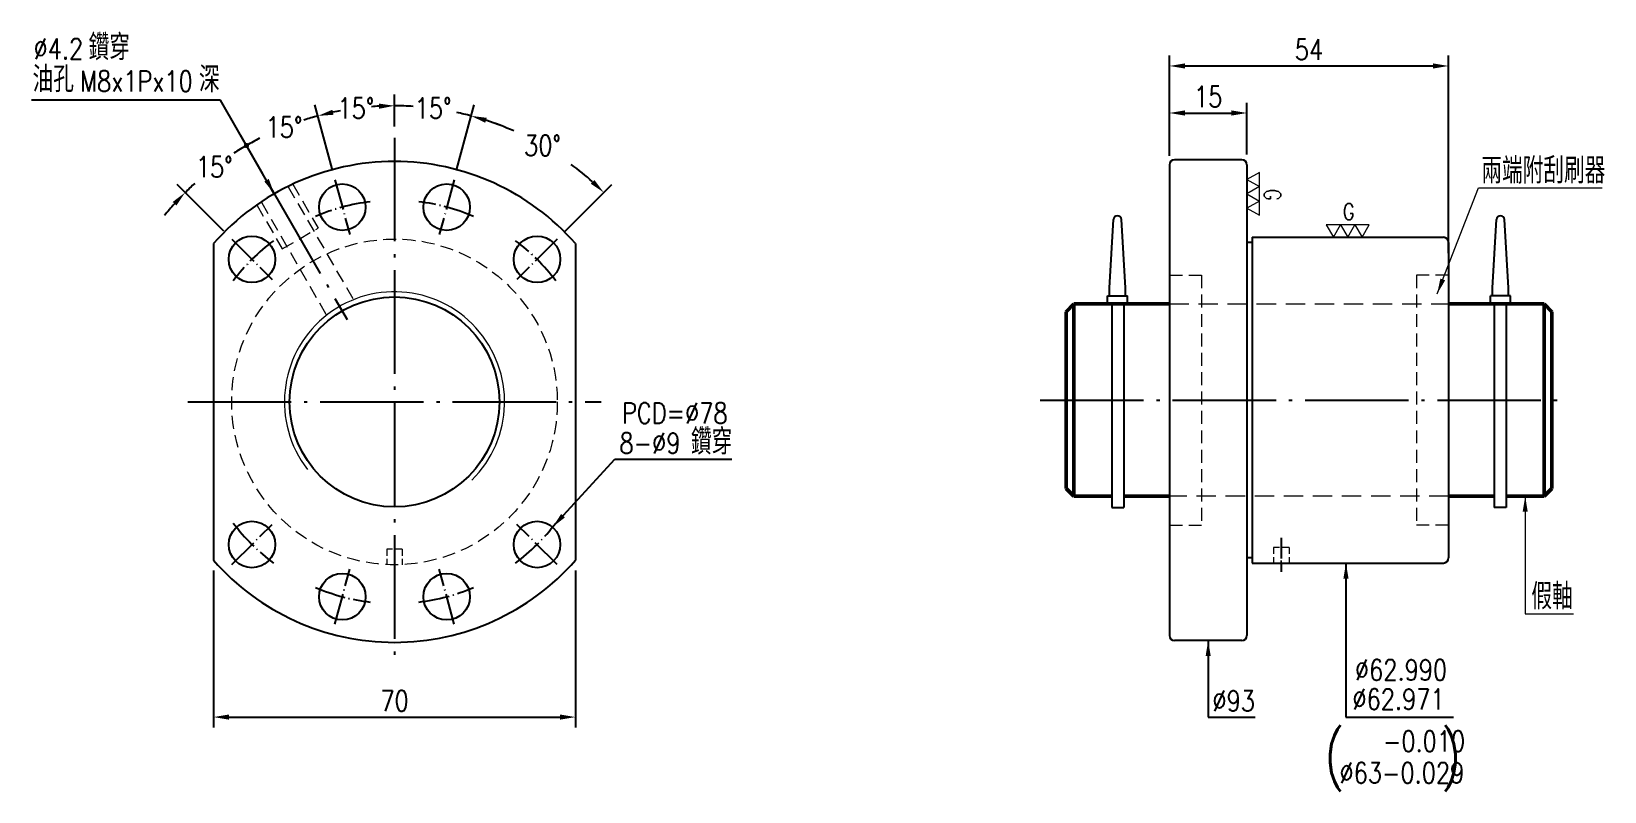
# Model space of a CAD drawing. Header units: millimetres. Extents: x 2703 to 3008, y 349 to 496.
import ezdxf
from ezdxf.enums import TextEntityAlignment as Align

# ---------------------------------------------------------------- set-up
doc = ezdxf.new("R2010")
doc.units = ezdxf.units.MM
doc.header["$LTSCALE"] = 10
doc.linetypes.add('C', pattern=[2.5625, 2, -0.25, 0.0625, -0.25])
doc.linetypes.add('HIDDEN', pattern=[0.375, 0.25, -0.125])
doc.layers.get('0').update_dxf_attribs({"linetype": 'CONTINUOUS'})
doc.layers.get('DEFPOINTS').update_dxf_attribs({"linetype": 'CONTINUOUS'})
for name, color, linetype, lineweight in [('03', 6, 'CONTINUOUS', 15), ('04', 4, 'CONTINUOUS', 5), ('05', 5, 'HIDDEN', 9), ('3', 4, 'CONTINUOUS', 15), ('AM_0', 7, 'CONTINUOUS', 50)]:
    doc.layers.add(name, color=color, linetype=linetype, lineweight=lineweight)
doc.layers.add('C', color=5, linetype='C')
doc.styles.add('SIMPLEX', font='SIMPLEX.shx', dxfattribs={"width": 0.8, "height": 4, "bigfont": 'chineset.shx'})
doc.dimstyles.new('STANDARD$0', dxfattribs={"dimscale": 0, "dimtxt": 4, "dimasz": 3, "dimexe": 2, "dimexo": 2, "dimgap": 1.7, "dimtad": 1, "dimdec": 3, "dimrnd": 0.0005, "dimdsep": 46, "dimtxsty": 'SIMPLEX', "dimcen": 0.09, "dimclrd": 6, "dimclre": 6, "dimclrt": 3, "dimadec": 1, "dimazin": 2, "dimtp": -0.1, "dimtm": 0.2, "dimtfac": 1, "dimtdec": 3, "dimtmove": 2, "dimatfit": 3, "dimfxl": 0, "dimtvp": 0.790698, "dimarcsym": 0})
doc.dimstyles.new('STANDARD$2', dxfattribs={"dimscale": 0, "dimtxt": 4, "dimasz": 3, "dimexe": 2.2, "dimexo": 2.2, "dimgap": 2.2, "dimtad": 0, "dimtih": 1, "dimtoh": 1, "dimdec": 3, "dimrnd": 0.0005, "dimdsep": 46, "dimtxsty": 'SIMPLEX', "dimcen": 0.09, "dimclrd": 6, "dimclre": 6, "dimclrt": 3, "dimadec": 1, "dimazin": 2, "dimtp": -0.1, "dimtm": 0.2, "dimtfac": 1, "dimtdec": 3, "dimtmove": 2, "dimatfit": 3, "dimfxl": 0, "dimtvp": 0.790698, "dimlwd": -1, "dimlwe": -1, "dimarcsym": 0})
doc.dimstyles.new('STANDARD$7', dxfattribs={"dimscale": 0, "dimtxt": 4, "dimasz": 3, "dimexe": 1.2, "dimexo": 1.2, "dimgap": 1.2, "dimtad": 1, "dimdec": 3, "dimrnd": 0.0005, "dimdsep": 46, "dimtxsty": 'SIMPLEX', "dimcen": 0.09, "dimclrd": 6, "dimclre": 6, "dimclrt": 3, "dimadec": 1, "dimazin": 2, "dimtp": -0.1, "dimtm": 0.2, "dimtfac": 1, "dimtdec": 3, "dimtmove": 2, "dimatfit": 3, "dimfxl": 0, "dimtvp": 0.790698, "dimlwd": -1, "dimlwe": -1, "dimarcsym": 0})

# ---------------------------------------------------------------- blocks, each defined once
blk = doc.blocks.new('研磨加工')
at = {"layer": '3'}
for points in [[(-0.58, 1), (-1.73, 1), (-1.15, 0)], [(0.58, 1), (-0.58, 1), (0, 0)], [(1.73, 1), (0.58, 1), (1.15, 0)]]:
    blk.add_lwpolyline(points, close=True, dxfattribs=at)
at = {"layer": '3', "style": 'SIMPLEX', "width": 0.8}
blk.add_text('G', height=1.32, dxfattribs=at).set_placement((-0.4, 2.06), align=Align.MIDDLE_LEFT)
blk = doc.blocks.new('*D55')
at = {"color": 6, "lineweight": -2}
for p, q in [((2923.46, 472.11), (2923.46, 491.49)), ((2977.46, 453.26), (2977.46, 491.49)), ((2926.46, 489.49), (2974.46, 489.49))]:
    blk.add_line(p, q, dxfattribs=at)
at = {"color": 6}
for points in [[(2926.46, 489.99), (2926.46, 488.99), (2923.46, 489.49)], [(2974.46, 489.99), (2974.46, 488.99), (2977.46, 489.49)]]:
    blk.add_solid(points, dxfattribs=at)
at = {"layer": 'DEFPOINTS', "color": 0}
for p in [(2977.46, 489.49), (2923.46, 470.11), (2977.46, 451.26)]:
    blk.add_point(p, dxfattribs=at)
at = {"color": 3, "insert": (2950.46, 492.65), "char_height": 4, "attachment_point": 5, "style": 'SIMPLEX'}
blk.add_mtext('54', dxfattribs=at)
blk = doc.blocks.new('*D57')
at = {"color": 6}
for p, q in [((2785.63, 469.62), (2788.93, 481.96)), ((2806.56, 457.54), (2815.6, 466.57))]:
    blk.add_line(p, q, dxfattribs=at)
for start, end in [(66.2308, 71.9984), (48.0016, 53.3485)]:
    blk.add_arc((2773.54, 424.51), 57.27, start, end, dxfattribs=at)
for points in [[(2791.1, 478.5), (2791.38, 479.46), (2788.37, 479.83)], [(2812.21, 467.44), (2811.52, 466.71), (2814.04, 465.01)]]:
    blk.add_solid(points, dxfattribs=at)
at = {"layer": 'DEFPOINTS', "color": 0}
for p in [(2806.39, 471.43), (2785.06, 467.5), (2782.21, 456.87), (2805.01, 455.98), (2797.23, 448.2)]:
    blk.add_point(p, dxfattribs=at)
at = {"color": 3, "insert": (2802.18, 474.11), "char_height": 4, "attachment_point": 5, "style": 'SIMPLEX'}
blk.add_mtext('30°', dxfattribs=at)
blk = doc.blocks.new('*D58')
at = {"color": 6}
for p, q in [((2773.54, 477.79), (2773.54, 483.99)), ((2785.63, 469.62), (2788.93, 481.96))]:
    blk.add_line(p, q, dxfattribs=at)
for start, end in [(93.0016, 94.4568), (86.4069, 90), (75, 77.8447), (68.9969, 71.9984)]:
    blk.add_arc((2773.54, 424.51), 57.27, start, end, dxfattribs=at)
for points in [[(2770.53, 482.21), (2770.56, 481.21), (2773.54, 481.79)], [(2791.1, 478.5), (2791.38, 479.46), (2788.37, 479.83)]]:
    blk.add_solid(points, dxfattribs=at)
at = {"layer": 'DEFPOINTS', "color": 0}
for p in [(2783.49, 480.92), (2773.54, 475.59), (2785.06, 467.5), (2782.21, 456.87), (2773.54, 374.12)]:
    blk.add_point(p, dxfattribs=at)
at = {"color": 3, "insert": (2781.02, 481.3), "char_height": 4, "attachment_point": 5, "style": 'SIMPLEX'}
blk.add_mtext('15°', dxfattribs=at)
blk = doc.blocks.new('*D59')
at = {"color": 6}
for p, q in [((2773.54, 477.79), (2773.54, 483.99)), ((2761.45, 469.62), (2758.15, 481.96))]:
    blk.add_line(p, q, dxfattribs=at)
at = {"layer": 'DEFPOINTS', "color": 0}
for p in [(2768.55, 481.57), (2773.54, 475.59), (2762.02, 467.5), (2764.87, 456.87), (2773.54, 374.12)]:
    blk.add_point(p, dxfattribs=at)
at = {"color": 3, "insert": (2766.07, 481.3), "char_height": 4, "attachment_point": 5, "style": 'SIMPLEX'}
blk.add_mtext('15°', dxfattribs=at)
blk = doc.blocks.new('*D60')
at = {"color": 6}
for p, q in [((2761.45, 469.62), (2758.15, 481.96)), ((2748.09, 468.6), (2743.81, 476.02))]:
    blk.add_line(p, q, dxfattribs=at)
for start, end in [(105, 107.8022), (100.5227, 101.9984), (117.0979, 120)]:
    blk.add_arc((2773.54, 424.51), 57.27, start, end, dxfattribs=at)
blk.add_solid([(2761.75, 480.05), (2761.52, 481.02), (2758.72, 479.83)], dxfattribs=at)
at = {"layer": 'DEFPOINTS', "color": 0}
for p in [(2749.34, 476.42), (2749.19, 466.69), (2762.02, 467.5), (2764.87, 456.87), (2764.35, 440.43)]:
    blk.add_point(p, dxfattribs=at)
at = {"color": 3, "insert": (2752.17, 477.65), "char_height": 4, "attachment_point": 5, "style": 'SIMPLEX'}
blk.add_mtext('15°', dxfattribs=at)
blk = doc.blocks.new('*D61')
at = {"color": 6}
for p, q in [((2748.09, 468.6), (2743.81, 476.02)), ((2740.52, 457.54), (2731.49, 466.57))]:
    blk.add_line(p, q, dxfattribs=at)
for start, end in [(120, 122.8672), (132.438, 135), (138.0016, 141.0031)]:
    blk.add_arc((2773.54, 424.51), 57.27, start, end, dxfattribs=at)
blk.add_solid([(2730.62, 463.18), (2731.34, 462.49), (2733.04, 465.01)], dxfattribs=at)
at = {"layer": 'DEFPOINTS', "color": 0}
for p in [(2740.69, 471.43), (2749.19, 466.69), (2742.08, 455.98), (2749.85, 448.2), (2764.35, 440.43)]:
    blk.add_point(p, dxfattribs=at)
at = {"color": 3, "insert": (2738.68, 469.95), "char_height": 4, "attachment_point": 5, "style": 'SIMPLEX'}
blk.add_mtext('15°', dxfattribs=at)
blk = doc.blocks.new('*D62')
at = {"color": 6, "lineweight": -2}
for p, q in [((2738.54, 391.9), (2738.54, 361.56)), ((2808.54, 391.9), (2808.54, 361.56)), ((2741.54, 363.56), (2805.54, 363.56))]:
    blk.add_line(p, q, dxfattribs=at)
at = {"color": 6}
for points in [[(2741.54, 364.06), (2741.54, 363.06), (2738.54, 363.56)], [(2805.54, 364.06), (2805.54, 363.06), (2808.54, 363.56)]]:
    blk.add_solid(points, dxfattribs=at)
at = {"layer": 'DEFPOINTS', "color": 0}
for p in [(2738.54, 393.9), (2808.54, 393.9), (2808.54, 363.56)]:
    blk.add_point(p, dxfattribs=at)
at = {"color": 3, "insert": (2773.54, 366.72), "char_height": 4, "attachment_point": 5, "style": 'SIMPLEX'}
blk.add_mtext('70', dxfattribs=at)
blk = doc.blocks.new('*D63')
at = {"color": 6, "lineweight": -2}
for p, q in [((2923.46, 472.36), (2923.46, 482.39)), ((2938.46, 472.36), (2938.46, 482.39)), ((2926.46, 480.39), (2935.46, 480.39))]:
    blk.add_line(p, q, dxfattribs=at)
at = {"color": 6}
for points in [[(2926.46, 480.89), (2926.46, 479.89), (2923.46, 480.39)], [(2935.46, 480.89), (2935.46, 479.89), (2938.46, 480.39)]]:
    blk.add_solid(points, dxfattribs=at)
at = {"layer": 'DEFPOINTS', "color": 0}
for p in [(2938.46, 480.39), (2923.46, 470.36), (2938.46, 470.36)]:
    blk.add_point(p, dxfattribs=at)
at = {"color": 3, "insert": (2930.96, 483.55), "char_height": 4, "attachment_point": 5, "style": 'SIMPLEX'}
blk.add_mtext('15', dxfattribs=at)

msp = doc.modelspace()

# ---------------------------------------------------------------- linework, layer by layer
for p, q in [((2923.4552, 470.3569), (2923.4552, 379.3569)), ((2937.4552, 471.3569), (2924.4552, 471.3569)), ((2938.4552, 470.3569), (2938.4552, 397.4569)), ((2911.8383, 446.5611), (2912.6152, 459.7641)), ((2914.9426, 446.5611), (2914.1656, 459.7641)), ((2985.9678, 446.5611), (2986.7448, 459.7641)), ((2989.0721, 446.5611), (2988.2951, 459.7641)), ((2738.5418, 455.1284), (2738.5418, 393.8993)), ((2808.5418, 455.1284), (2808.5418, 393.8993)), ((2939.4552, 455.3569), (2938.4552, 455.3569)), ((2939.4552, 456.3569), (2939.4552, 393.3569)), ((2939.4552, 456.3569), (2976.4552, 456.3569)), ((2977.4552, 455.3569), (2977.4552, 394.3569)), ((2911.4502, 443.4569), (2911.4502, 445.009)), ((2911.4502, 445.009), (2915.3306, 445.009)), ((2911.8383, 445.009), (2911.8383, 446.5611)), ((2914.9426, 445.009), (2914.9426, 446.5611)), ((2915.3306, 443.4569), (2915.3306, 445.009)), ((2985.5798, 443.4569), (2985.5798, 445.009)), ((2989.4601, 445.009), (2985.5798, 445.009)), ((2985.9678, 445.009), (2985.9678, 446.5611)), ((2989.0721, 445.009), (2989.0721, 446.5611)), ((2989.4601, 443.4569), (2989.4601, 445.009)), ((2911.4502, 443.4569), (2915.3306, 443.4569)), ((2912.2911, 443.4569), (2912.2911, 404.1189)), ((2914.6193, 443.4569), (2914.6193, 404.1189)), ((2989.4601, 443.4569), (2985.5798, 443.4569)), ((2986.2911, 443.4569), (2986.2911, 404.1189)), ((2988.6193, 443.4569), (2988.6193, 404.1189)), ((2912.2911, 404.1189), (2914.6193, 404.1189)), ((2988.6193, 404.1189), (2986.2911, 404.1189)), ((2938.4552, 397.4569), (2938.4552, 379.3569)), ((2939.4552, 397.4569), (2939.4552, 397.3569)), ((2939.4552, 394.3569), (2938.4552, 394.3569)), ((2939.4552, 393.3569), (2976.4552, 393.3569)), ((2937.4552, 378.3569), (2924.4552, 378.3569))]:
    msp.add_line(p, q)
at = {"const_width": 0.5}
msp.add_lwpolyline([(2744.6555, 474.1134, 1), (2745.1555, 474.1134, 1)], format="xyb", close=True, dxfattribs=at)
for centre, radius in [((2763.4479, 462.1849), 4.5), ((2783.6358, 462.1849), 4.5), ((2745.9646, 452.091), 4.5), ((2801.119, 452.091), 4.5), ((2773.5418, 424.5138), 20.3), ((2745.9646, 396.9367), 4.5), ((2801.119, 396.9367), 4.5), ((2763.4479, 386.8427), 4.5), ((2783.6358, 386.8427), 4.5)]:
    msp.add_circle(centre, radius)
for centre, radius, start, end in [((2773.5418, 424.5138), 46.5, 41.176225, 138.823775), ((2924.4552, 470.3569), 1, 90, 180), ((2937.4552, 470.3569), 1, 0, 90), ((2913.3904, 459.7268), 0.7761, 2.753997, 177.246003), ((2987.52, 459.7268), 0.7761, 2.753997, 177.246003), ((2976.4552, 455.3569), 1, 0, 90), ((2773.5418, 424.5138), 46.5, 221.176225, 318.823775), ((2976.4552, 394.3569), 1, 270, 0), ((2924.4552, 379.3569), 1, 180, 270), ((2937.4552, 379.3569), 1, 270, 0)]:
    msp.add_arc(centre, radius, start, end)
at = {"layer": '04'}
msp.add_arc((2773.5418, 424.5138), 21.3, 314.61733, 217.754877, dxfattribs=at)
at = {"layer": '05'}
for p, q in [((2752.9761, 466.1347), (2766.1013, 443.4011)), ((2753.8421, 466.6347), (2758.7559, 458.1238)), ((2746.9139, 462.6347), (2751.8277, 454.1238)), ((2747.7799, 463.1347), (2760.9052, 440.4011)), ((2751.8277, 454.1238), (2758.7559, 458.1238)), ((2923.4552, 449.0069), (2929.6552, 449.0069)), ((2929.6552, 449.0069), (2929.6552, 400.7069)), ((2971.2552, 449.0069), (2971.2552, 400.7069)), ((2977.4552, 449.0069), (2971.2552, 449.0069)), ((2923.4552, 400.7069), (2929.6552, 400.7069)), ((2977.4552, 400.7069), (2971.2552, 400.7069))]:
    msp.add_line(p, q, dxfattribs=at)
at = {"layer": '05', "ltscale": 1.5}
for p, q in [((2923.4552, 443.4569), (2977.4552, 443.4569)), ((2977.4552, 406.2569), (2923.4552, 406.2569))]:
    msp.add_line(p, q, dxfattribs=at)
at = {"layer": '05', "ltscale": 0.5}
for p, q in [((2775.0418, 396.0138), (2772.0418, 396.0138)), ((2772.0418, 396.0138), (2772.0418, 393.0138)), ((2775.0418, 396.0138), (2775.0418, 393.0138)), ((2946.6052, 396.3569), (2943.6052, 396.3569)), ((2943.6052, 396.3569), (2943.6052, 393.3569)), ((2946.6052, 396.3569), (2946.6052, 393.3569))]:
    msp.add_line(p, q, dxfattribs=at)
at = {"layer": '05'}
msp.add_circle((2773.5418, 424.5138), 31.5, dxfattribs=at)
for p in [(2923.4552, 449.0069), (2923.4552, 400.7069)]:
    msp.add_point(p, dxfattribs=at)
at = {"layer": 'AM_0'}
for p, q in [((2904.9552, 443.4569), (2903.4552, 441.9569)), ((2903.4552, 441.9569), (2903.4552, 407.7569)), ((2904.9552, 443.4569), (2923.4552, 443.4569)), ((2904.9552, 443.4569), (2904.9552, 406.2569)), ((2977.4552, 443.4569), (2995.9552, 443.4569)), ((2995.9552, 443.4569), (2995.9552, 406.2569)), ((2995.9552, 443.4569), (2997.4552, 441.9569)), ((2997.4552, 441.9569), (2997.4552, 407.7569)), ((2904.9552, 406.2569), (2903.4552, 407.7569)), ((2904.9552, 406.2569), (2912.2911, 406.2569)), ((2914.6193, 406.2569), (2923.4552, 406.2569)), ((2977.4552, 406.2569), (2986.2911, 406.2569)), ((2988.6193, 406.2569), (2995.9552, 406.2569)), ((2995.9552, 406.2569), (2997.4552, 407.7569))]:
    msp.add_line(p, q, dxfattribs=at)
at = {"layer": 'C', "color": 1}
for p, q in [((2773.5418, 475.5935), (2773.5418, 374.1202)), ((2749.1902, 466.692), (2764.3516, 440.4317)), ((2733.5418, 424.5138), (2813.5418, 424.5138)), ((2898.4552, 424.8569), (3000.4552, 424.8569))]:
    msp.add_line(p, q, dxfattribs=at)
at = {"layer": 'C', "color": 1, "ltscale": 0.3}
for p, q in [((2762.0244, 467.4975), (2764.8714, 456.8724)), ((2785.0593, 467.4975), (2782.2122, 456.8724)), ((2742.0756, 455.9801), (2749.8537, 448.2019)), ((2805.0081, 455.9801), (2797.2299, 448.2019)), ((2742.0756, 393.0476), (2749.8537, 400.8258)), ((2805.0081, 393.0476), (2797.2299, 400.8258)), ((2762.0244, 381.5301), (2764.8714, 392.1553)), ((2785.0593, 381.5301), (2782.2122, 392.1553))]:
    msp.add_line(p, q, dxfattribs=at)
at = {"layer": 'C', "color": 1, "ltscale": 0.2}
for p, q in [((2773.5418, 397.8697), (2773.5418, 391.332)), ((2945.1052, 398.2127), (2945.1052, 391.6751))]:
    msp.add_line(p, q, dxfattribs=at)
at = {"layer": 'C', "color": 1, "ltscale": 0.3}
for start, end in [(96.913115, 113.086885), (66.913115, 83.086885), (126.913115, 143.086885), (36.913115, 53.086885), (216.913115, 233.086885), (306.913115, 323.086885), (246.913115, 263.086885), (276.913115, 293.086885)]:
    msp.add_arc((2773.5418, 424.5138), 39, start, end, dxfattribs=at)

# ---------------------------------------------------------------- block references
at = {"layer": '03', "xscale": 2.400000000000091, "yscale": 2.400000000000091, "zscale": 2.4, "rotation": 270.0000000000108}
msp.add_blockref('研磨加工', (2938.4552, 464.763), dxfattribs=at)
at = {"layer": '03', "xscale": 2.399999999999977, "yscale": 2.400000000000006, "zscale": 2.4}
msp.add_blockref('研磨加工', (2957.9552, 456.3569), dxfattribs=at)

# ---------------------------------------------------------------- texts
at = {"layer": '03', "color": 3, "style": 'SIMPLEX', "width": 0.8}
msp.add_text('假軸', height=5, dxfattribs=at).set_placement((2997.4763, 387.155), align=Align.MIDDLE)
at = {"layer": '03', "color": 3, "style": 'SIMPLEX'}
for s, insert, char_height, attachment_point in [('鑽穿', (2714.3617, 490.5921), 5, 7), ('%%C4.2', (2708.5149, 492.8184), 4, 5), ('油孔', (2703.5171, 484.4136), 5, 7), ('M8x1Px10', (2723.6041, 486.5262), 4, 5), ('深', (2735.7157, 484.3977), 5, 7), ('兩端附刮刷器', (2983.8031, 466.7397), 5, 7), ('PCD=%%C78', (2827.7644, 422.365), 4, 5), ('8-%%C9', (2822.9585, 416.5557), 4, 5), ('鑽穿', (2830.8901, 414.3162), 5, 7), ('%%C62.990', (2968.2595, 372.6682), 4, 5), ('%%C93', (2935.8908, 366.6788), 4, 5), ('%%C62.971', (2967.7802, 367.0288), 4, 5), ('(    )', (2953.3911, 349.16), 8.42105, 7), ('-0.010', (2972.7135, 358.8739), 4, 5), ('%%C63-0.029', (2968.4314, 352.7659), 4, 5)]:
    msp.add_mtext(s, dxfattribs=dict(at, insert=insert, char_height=char_height, attachment_point=attachment_point))

# ---------------------------------------------------------------- dimensions: what is measured, and where the dimension line sits
for base, p1, p2, picture, middle in [((2977.4552, 489.485), (2923.4552, 470.1069), (2977.4552, 451.2569), '*D55', (2950.4552, 492.6478)), ((2938.4552, 480.3908), (2923.4552, 470.3569), (2938.4552, 470.3569), '*D63', (2930.9552, 483.5536)), ((2808.5418, 363.5612), (2738.5418, 393.8993), (2808.5418, 393.8993), '*D62', (2773.5418, 366.724))]:
    dim = msp.add_linear_dim(base=base, p1=p1, p2=p2, dimstyle='STANDARD$0', override={"dimscale": 1, "dimtad": 0})
    dim.commit()
    dim.dimension.update_dxf_attribs({"geometry": picture, "text_midpoint": middle})
for base, line1, line2, override, picture, middle in [((2768.5502, 481.5685), ((2762.0244, 467.4975), (2764.8714, 456.8724)), ((2773.5418, 475.5935), (2773.5418, 374.1202)), {"dimscale": 1, "dimsd1": 1, "dimsd2": 1}, '*D59', (2766.0662, 481.2965)), ((2783.4871, 480.9164), ((2773.5418, 475.5935), (2773.5418, 374.1202)), ((2785.0593, 467.4975), (2782.2122, 456.8724)), {"dimscale": 1}, '*D58', (2781.0174, 481.2965)), ((2749.3373, 476.4205), ((2749.1902, 466.692), (2764.3516, 440.4317)), ((2762.0244, 467.4975), (2764.8714, 456.8724)), {"dimscale": 1, "dimsd2": 1}, '*D60', (2752.1688, 477.649)), ((2740.6916, 471.4288), ((2742.0756, 455.9801), (2749.8537, 448.2019)), ((2749.1902, 466.692), (2764.3516, 440.4317)), {"dimscale": 1, "dimsd1": 1}, '*D61', (2738.6764, 469.9513))]:
    dim = msp.add_angular_dim_2l(base=base, line1=line1, line2=line2, dimstyle='STANDARD$2', override=override)
    dim.commit()
    dim.dimension.update_dxf_attribs({"geometry": picture, "text_midpoint": middle, "dimtype": 162})
dim = msp.add_angular_dim_2l(base=(2806.392, 471.4288), line1=((2785.0593, 467.4975), (2782.2122, 456.8724)), line2=((2805.0081, 455.9801), (2797.2299, 448.2019)), dimstyle='STANDARD$2', override={"dimscale": 1})
dim.commit()
dim.dimension.update_dxf_attribs({"geometry": '*D57', "text_midpoint": (2802.1781, 474.1134)})

# ---------------------------------------------------------------- leaders
for points in [[(2750.2918, 464.784), (2739.8649, 482.844), (2703.3066, 482.844)], [(2804.1121, 400.2969), (2816.1887, 413.4381), (2838.7852, 413.4381)], [(2957.6115, 393.3569), (2957.6115, 363.5612), (2978.4137, 363.5612)], [(2930.9552, 378.3569), (2930.9552, 363.5612), (2940.0253, 363.5612)]]:
    msp.add_leader(points, dimstyle='STANDARD$7', override={"dimscale": 1, "dimgap": 1.2, "dimtad": 0})
at = {"layer": '03'}
for points in [[(2975.2502, 445.4016), (2983.2216, 465.931), (3007.2042, 465.931)], [(2992.2872, 406.2569), (2992.2872, 383.5191), (3001.6246, 383.5191)]]:
    msp.add_leader(points, dimstyle='STANDARD$7', override={"dimscale": 1, "dimgap": 1.2, "dimtad": 0}, dxfattribs=at)

doc.saveas('drawing.dxf')
